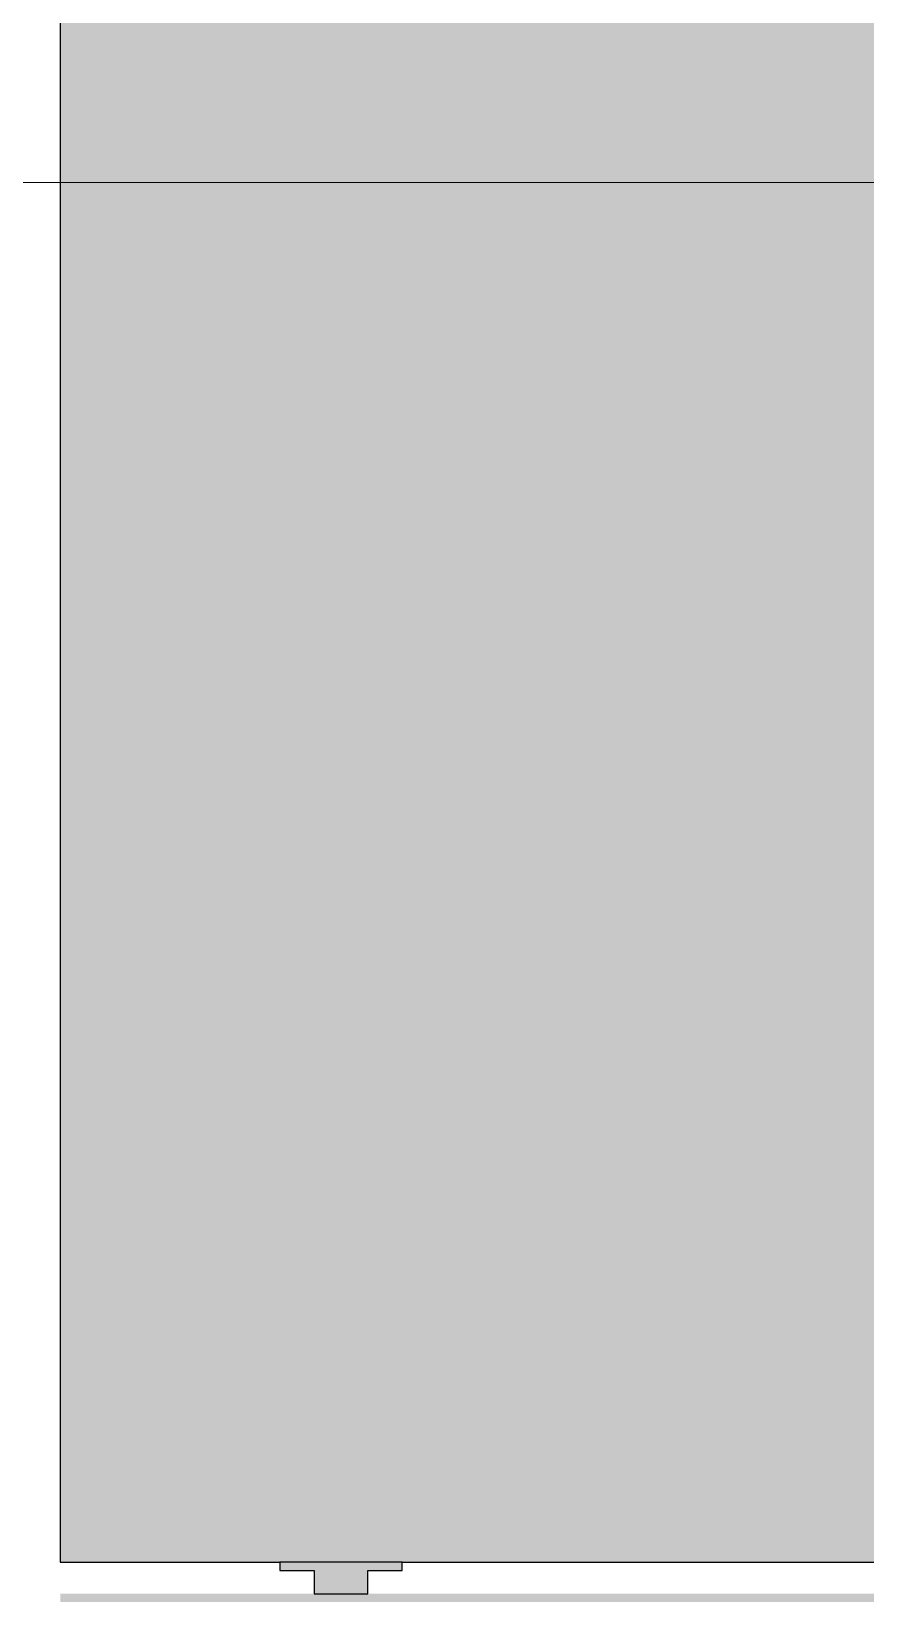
# Model space of a CAD drawing. Header units: millimetres. Extents: x -7030 to 16345, y -20200 to 18377.
# Drawn here: x -5355 to -5013, y -15578 to -14938 of the extents above; entities that cross this region are included whole.
import ezdxf

# ---------------------------------------------------------------- set-up
doc = ezdxf.new("R2010")
doc.units = ezdxf.units.MM
doc.set_wipeout_variables(frame=1)
doc.layers.add('Техника Кран LTM 1450-8.1', color=250, linetype='Continuous')
doc.layers.add('Техника Кран LTM 1450-8.1 Штрих', color=7, linetype='Continuous', true_color=0xffd452)

# ---------------------------------------------------------------- blocks, each defined once
blk = doc.blocks.new('LTM 1450-8.1-20230527.161726')
at = {"color": 0, "linetype": 'ByBlock', "lineweight": -2, "transparency": 16777216}
blk.add_wipeout([(-565, -445), (-565, -455), (-490, -455), (-490, -465), (-511, -465), (-511, -545), (-490, -545), (-490, -555), (-565, -555), (-565, -565), (-460, -565), (-460, -568.5), (-446, -568.5), (-446, -578), (-424, -578), (-424, -568.5), (-405.38, -568.5), (-405.38, -565), (-140, -565), (-140, -568.5), (-126, -568.5), (-126, -578), (-104, -578), (-104, -568.5), (-90, -568.5), (-90, -565), (0, -565), (0, 565), (-90, 565), (-90, 568.5), (-104, 568.5), (-104, 578), (-126, 578), (-126, 568.5), (-140, 568.5), (-140, 565), (-405.38, 565), (-405.38, 568.5), (-424, 568.5), (-424, 578), (-446, 578), (-446, 568.5), (-460, 568.5), (-460, 565), (-565, 565), (-565, 555), (-490, 555), (-490, 545), (-511, 545), (-511, 465), (-490, 465), (-490, 455), (-565, 455), (-565, 445), (-490, 445), (-490, -445)], dxfattribs=at)
at = {"layer": 'Техника Кран LTM 1450-8.1 Штрих', "true_color": 0xadadad, "transparency": 16777216}
h = blk.add_hatch(color=253, dxfattribs=at)
h.dxf.hatch_style = 1
edge = h.paths.add_edge_path()
edge.add_line((0, 578), (-482, 578))
edge.add_arc((-482, 586), 8, 180, 270, ccw=False)
edge.add_line((-490, 586), (-490, 934))
edge.add_arc((-486, 934), 4, 90, 180, ccw=False)
edge.add_line((-486, 938), (-342.07, 938))
edge.add_arc((-342.07, 928), 10, 47.48955, 90, ccw=False)
edge.add_line((-335.31, 935.37), (-3.24, 630.97))
edge.add_arc((-10, 623.6), 10, 0, 47.48955, ccw=False)
edge.add_line((0, 623.6), (0, 578))
h = blk.add_hatch(color=253, dxfattribs=at)
h.dxf.hatch_style = 1
h.paths.add_polyline_path([(-490, -445), (-565, -445), (-565, -455), (-490, -455), (-490, -465), (-511, -465), (-511, -545), (-490, -545), (-490, -555), (-565, -555), (-565, -565), (-460, -565), (-460, -568.5), (-446, -568.5), (-446, -578), (-424, -578), (-424, -568.5), (-405.38, -568.5), (-405.38, -565), (-140, -565), (-140, -568.5), (-126, -568.5), (-126, -578), (-104, -578), (-104, -568.5), (-90, -568.5), (-90, -565), (0, -565), (0, 565), (-90, 565), (-90, 568.5), (-104, 568.5), (-104, 578), (-126, 578), (-126, 568.5), (-140, 568.5), (-140, 565), (-405.38, 565), (-405.38, 568.5), (-424, 568.5), (-424, 578), (-446, 578), (-446, 568.5), (-460, 568.5), (-460, 565), (-565, 565), (-565, 555), (-490, 555), (-490, 545), (-511, 545), (-511, 465), (-490, 465), (-490, 455), (-565, 455), (-565, 445), (-490, 445)])
at = {"color": 0, "linetype": 'ByBlock', "lineweight": -2, "transparency": 16777216}
for points in [[(0, -565), (0, 565), (-90, 565), (-90, 568.5), (-104, 568.5), (-104, 578), (-126, 578), (-126, 568.5), (-140, 568.5), (-140, 565), (-405.38, 565)], [(-140, 565), (-90, 565)]]:
    blk.add_lwpolyline(points, dxfattribs=at)
blk = doc.blocks.new('*U146')
at = {"color": 0, "linetype": 'ByBlock', "lineweight": -2, "transparency": 16777216}
blk.add_blockref('LTM 1450-8.1-20230527.161726', (5343, 0), dxfattribs=at)
at = {"color": 0, "linetype": 'ByBlock', "lineweight": 5, "transparency": 16777216}
blk.add_lwpolyline([(0, 0), (7030, 0)], dxfattribs=at)

msp = doc.modelspace()

# ---------------------------------------------------------------- block references
at = {"layer": 'Техника Кран LTM 1450-8.1', "transparency": 16777216, "rotation": 180}
msp.add_blockref('*U146', (0, -15000), dxfattribs=at)

doc.saveas('drawing.dxf')
